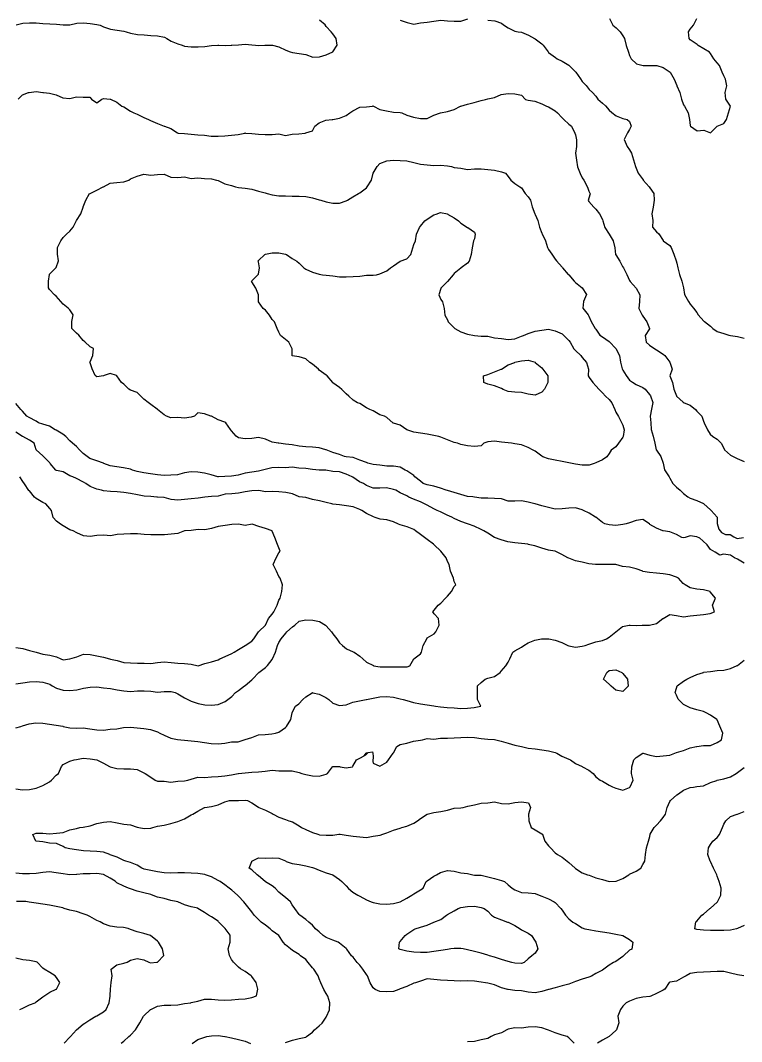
# Model space of a CAD drawing. Extents: x 597 to 1462, y 540 to 1101.
# Drawn here: x 857.6 to 962.3, y 746.8 to 895 of the extents above; entities that cross this region are included whole.
import ezdxf

# ---------------------------------------------------------------- set-up
doc = ezdxf.new("R2010")
doc.units = 0
doc.layers.add('TEST', color=7, linetype='CONTINUOUS')

msp = doc.modelspace()

# ---------------------------------------------------------------- linework, layer by layer
at = {"layer": 'TEST', "color": 7}
for points in [[(856.979998, 894.335215), (857.958406, 894.591388), (858.936842, 894.650316), (859.915166, 894.629714), (860.893517, 894.519675), (861.871925, 894.474294), (862.850333, 894.421716), (863.828656, 894.335694), (864.807008, 894.347548), (865.785416, 894.568076), (866.763824, 894.649526), (867.742176, 894.518998), (868.720471, 894.412205), (869.209759, 894.323333), (869.698935, 894.078646), (870.67723, 893.711645), (871.655666, 893.570449), (872.63399, 893.419883), (872.960154, 893.34422), (873.612398, 893.14864), (874.590721, 892.95306), (875.569073, 892.878214), (876.547481, 892.796426), (877.525889, 892.744667), (878.50424, 892.534778), (878.880725, 892.366207), (879.482733, 891.954275), (880.461141, 891.610105), (881.072604, 891.387883), (881.439718, 891.241043), (882.418042, 891.132585), (883.39645, 891.144438), (884.374773, 891.193827), (885.353181, 891.335023), (886.242604, 891.389153), (886.331363, 891.397338), (886.420178, 891.389153), (887.30963, 891.331834), (888.19911, 891.389153), (888.287869, 891.397338), (889.26622, 891.464224), (890.244628, 891.539888), (891.22298, 891.459286), (891.712156, 891.38921), (892.201388, 891.33508), (893.090783, 891.38921), (893.179655, 891.397394), (894.15795, 891.397394), (894.204968, 891.38921), (895.136696, 891.172012), (896.115104, 890.69054), (896.767292, 890.411056), (897.093456, 890.353708), (898.071808, 890.185532), (899.050216, 890.044364), (900.028624, 889.67725), (901.006947, 889.71391), (901.98527, 889.977788), (902.939802, 890.412636), (902.964638, 890.433238), (903.576129, 891.392484), (903.453729, 892.370835), (902.964581, 893.023051), (902.719838, 893.349243), (901.98606, 894.082964), (901.822823, 894.327651), (901.007483, 895.02649)], [(912.738219, 895.027421), (913.716542, 894.695528), (914.69495, 894.437379), (915.673302, 894.622348), (916.651625, 894.747936), (917.630033, 894.878916), (918.608385, 895.005803), (919.586793, 894.930139), (920.565144, 894.897627), (921.543552, 894.885774), (922.521848, 895.229916)], [(925.457043, 895.00411), (926.435367, 894.949161), (927.413775, 894.571068), (927.739854, 894.326353), (928.392211, 893.891561), (929.370506, 893.436986), (929.859795, 893.348171), (930.348858, 893.278123), (931.327266, 892.858769), (932.207827, 892.369593), (932.305617, 892.309113), (933.284025, 891.575335), (933.479605, 891.392004), (934.201134, 890.413596), (934.262433, 890.348318), (935.240756, 889.598256), (935.507598, 889.434962), (936.219164, 889.07939), (937.197516, 888.511079), (937.267592, 888.456921), (938.176037, 887.548419), (938.230139, 887.478344), (938.893248, 886.499936), (939.154332, 886.143997), (939.72507, 885.521358), (940.132599, 884.977826), (940.621859, 884.54295), (941.111007, 883.983953), (941.404433, 883.564599), (942.089246, 882.993917), (942.496916, 882.58636), (943.067597, 881.963721), (943.458757, 881.608121), (944.045779, 881.118946), (945.024187, 880.769442), (945.676459, 880.629544), (946.002511, 880.30338), (946.21985, 879.651192), (946.002511, 879.16196), (945.723026, 878.672784), (945.219937, 877.694461), (945.646826, 876.716053), (946.002849, 876.226877), (946.304009, 875.737702), (946.573644, 874.759294), (946.858886, 873.780942), (946.981257, 873.536255), (947.274627, 872.802478), (947.959496, 871.837927), (947.96768, 871.826073), (948.838534, 870.847665), (948.936324, 870.708135), (949.52343, 869.869483), (949.588708, 868.891132), (949.425415, 867.912724), (949.262177, 866.9344), (949.380824, 865.955992), (949.327484, 864.977641), (949.914478, 864.300307), (950.240585, 863.999176), (950.892886, 863.032847), (950.904739, 863.020994), (951.871011, 862.309427), (952.025697, 862.042642), (952.421401, 861.064347), (952.774151, 860.085911), (952.849786, 859.759832), (953.00038, 859.107588), (953.241426, 858.12918), (953.602783, 857.150856), (953.828589, 856.203973), (953.836774, 856.171461), (953.967781, 855.193109), (954.539507, 854.214758), (954.806376, 853.795432), (955.295468, 853.23635), (955.7847, 852.584134), (955.94757, 852.257942), (956.762854, 851.368546), (956.902808, 851.279788), (957.741375, 850.627516), (958.108461, 850.30138), (958.719952, 849.856626), (959.698304, 849.548919), (960.432081, 849.323028), (960.676768, 849.26887), (961.65512, 849.105576), (962.633528, 848.866562)], [(943.088877, 895.281449), (943.568429, 894.303041), (944.057548, 893.936011), (944.669067, 893.32452), (945.036069, 892.737498), (945.280756, 892.346338), (945.52547, 891.36793), (945.874974, 890.389522), (946.014872, 889.900375), (946.259559, 889.411199), (946.993365, 888.677393), (947.971773, 888.449103), (948.950096, 888.449103), (949.928448, 888.449103), (949.975438, 888.43725), (950.907279, 888.157737), (951.885602, 887.475042), (951.897456, 887.45839), (952.495174, 886.480039), (952.86226, 885.53324), (952.874114, 885.500728), (953.295218, 884.52232), (953.537816, 883.543968), (953.839003, 882.76131), (953.978901, 882.565645), (954.52407, 881.587322), (954.719593, 880.608914), (954.817411, 879.71949), (954.864373, 879.630731), (955.796243, 878.978459), (956.774538, 879.043766), (957.752974, 878.671825), (958.712106, 879.630985), (958.732708, 879.647636), (959.711116, 880.022879), (960.078231, 880.609873), (960.36336, 881.588281), (960.675611, 882.566633), (959.95569, 883.544956), (959.874241, 884.523392), (960.10253, 885.501716), (959.928597, 886.480124), (959.71137, 886.969299), (959.466684, 887.458475), (959.059127, 888.436883), (958.732962, 888.856209), (958.243787, 889.415235), (957.754611, 890.197978), (957.591317, 890.393558), (956.776034, 890.882706), (955.960722, 891.371966), (955.79788, 891.494253), (954.819443, 892.154738), (954.656206, 892.350289), (954.539535, 893.328726), (954.819048, 893.719857), (955.308224, 894.30688), (955.785377, 895.285203)], [(857.273904, 883.542218), (857.926148, 884.194462), (858.815515, 884.52057), (858.904302, 884.532423), (859.88271, 884.658492), (860.861062, 884.530815), (860.949849, 884.518961), (861.839244, 884.410136), (862.817652, 884.192797), (863.79606, 883.736274), (864.774383, 883.66301), (865.752735, 883.907724), (866.731143, 883.867113), (867.709494, 883.867113), (867.954266, 883.54092), (868.687959, 883.051773), (869.421736, 883.54092), (869.66648, 883.649802), (870.644888, 883.552012), (870.691849, 883.540158), (871.623634, 883.14897), (872.357412, 882.561976), (872.602099, 882.439576), (873.58045, 881.828114), (874.069682, 881.583427), (874.558858, 881.373905), (875.53721, 880.906235), (876.189425, 880.605104), (876.515618, 880.441866), (877.493941, 880.017884), (878.472349, 879.636065), (878.519339, 879.627881), (879.451068, 879.301773), (880.429419, 878.681082), (880.518291, 878.64857), (881.407686, 878.578494), (882.386094, 878.49792), (883.364389, 878.381729), (884.342741, 878.322801), (885.321149, 878.197155), (886.299585, 878.188971), (887.277908, 878.242311), (888.256232, 878.339311), (889.23464, 878.435407), (890.181467, 878.644929), (890.213979, 878.656782), (890.302766, 878.644929), (891.192218, 878.570084), (892.170569, 878.461993), (893.148977, 878.429481), (894.1273, 878.437665), (895.105708, 878.507769), (896.08406, 878.298163), (897.062468, 878.469726), (898.04082, 878.525436), (898.930271, 878.647751), (899.019058, 878.659605), (899.997382, 878.971827), (900.323546, 879.624071), (900.97579, 880.113218), (901.954141, 880.493795), (902.843621, 880.602648), (902.93238, 880.610833), (903.910816, 880.828539), (904.889139, 881.205052), (905.432699, 881.581451), (905.867576, 881.860936), (906.845871, 882.38189), (907.824279, 882.470677), (908.713702, 882.559549), (908.802489, 882.571402), (908.835001, 882.559549), (909.781885, 882.070317), (910.76018, 881.874737), (911.738532, 881.679072), (912.71694, 881.650285), (912.961654, 881.58021), (913.69546, 881.254045), (914.673868, 880.927994), (915.652192, 880.752395), (916.630543, 880.764249), (917.608951, 881.253481), (918.555722, 881.579589), (918.588234, 881.587773), (919.566586, 881.795658), (920.544994, 882.067382), (921.499469, 882.556529), (921.524305, 882.568382), (922.502713, 882.824527), (923.481008, 883.084369), (924.45936, 883.372885), (925.111688, 883.536207), (925.437768, 883.590337), (926.416204, 883.815494), (927.394612, 884.220935), (928.372935, 884.374802), (929.351258, 884.349967), (930.329666, 884.121592), (930.916717, 883.534598), (931.307849, 883.394644), (932.286285, 883.254747), (933.26458, 882.905243), (933.963447, 882.555795), (934.242932, 882.433396), (935.221283, 881.849167), (935.547447, 881.577387), (936.199691, 880.878549), (936.479176, 880.599036), (937.178014, 879.94682), (937.585572, 879.620741), (938.09106, 878.642333), (938.156366, 878.397618), (938.31966, 877.663812), (938.294824, 876.685488), (938.160289, 875.70708), (938.318164, 874.728729), (938.461025, 873.750321), (938.822298, 872.771969), (939.133758, 872.149359), (939.378445, 871.79342), (939.916586, 870.814984), (940.112166, 870.228046), (940.275403, 869.83683), (940.112166, 869.184586), (940.014376, 868.858507), (940.112166, 868.718496), (940.845944, 867.879929), (941.090659, 867.600416), (941.634134, 866.901578), (942.068982, 866.118891), (942.130309, 865.923254), (942.42938, 864.944903), (943.047305, 863.974623), (943.05549, 863.966438), (943.624055, 862.98803), (943.863831, 862.009679), (943.965656, 861.031356), (944.027012, 860.949906), (944.593403, 860.053004), (945.00542, 859.270345), (945.127819, 859.074709), (945.592526, 858.096357), (945.983658, 857.25779), (946.072445, 857.11778), (946.961925, 856.149165), (946.97011, 856.140981), (947.505542, 855.162573), (947.451383, 854.184221), (947.353508, 853.205813), (947.842684, 852.22749), (947.940559, 852.087874), (948.527609, 851.249308), (948.918741, 850.294776), (948.930594, 850.26994), (948.918741, 850.253289), (948.266554, 849.290939), (948.429791, 848.312616), (948.918967, 847.86789), (949.652745, 847.334208), (949.897488, 847.170942), (950.875896, 846.551352), (951.120582, 846.355715), (951.85436, 845.393366), (951.862262, 845.376715), (952.178662, 844.398307), (951.863137, 843.419899), (952.228559, 842.441575), (952.411495, 841.463224), (952.830764, 840.500902), (952.842618, 840.484251), (953.810217, 839.603718), (953.932504, 839.5059), (954.788625, 839.145446), (955.571283, 838.527492), (955.766976, 838.282805), (956.500641, 837.549027), (956.745384, 836.81525), (956.854209, 836.570506), (957.332548, 835.592098), (957.723792, 834.939855), (958.115009, 834.61369), (958.701946, 834.246689), (959.313522, 833.635226), (959.680524, 832.90142), (959.802923, 832.656705), (960.658932, 831.895749), (961.148107, 831.678466), (961.63734, 831.398982), (962.615691, 830.979712)], [(962.626613, 816.211644), (961.648262, 816.83132), (961.257045, 817.0269), (960.670079, 817.393986), (959.646149, 817.515031), (959.118506, 817.368163), (958.440467, 817.818702), (957.769258, 818.209891), (957.280026, 818.868597), (956.620219, 819.489035), (956.212887, 819.869752), (955.778576, 820.042218), (954.800168, 820.205456), (954.06639, 819.960769), (953.821675, 819.89947), (953.576988, 819.960769), (952.843182, 820.380095), (951.864859, 820.799421), (950.886507, 820.933194), (950.839546, 820.941096), (949.907704, 821.332228), (948.929381, 821.83035), (948.904545, 821.919109), (947.95007, 822.571381), (946.971662, 822.408116), (945.993338, 822.08198), (945.504163, 821.918742), (945.015015, 821.820924), (944.036579, 821.692823), (943.058171, 821.815618), (942.406012, 821.918742), (942.079819, 822.114294), (941.101524, 822.886228), (941.089671, 822.898082), (940.123455, 823.500174), (939.308115, 823.876659), (939.144878, 823.965474), (938.16647, 824.252692), (937.188118, 824.223905), (936.209795, 824.135513), (935.231387, 824.070207), (934.252979, 824.319466), (933.274627, 824.559637), (932.296276, 824.841182), (932.263764, 824.853035), (931.31688, 825.062557), (930.338556, 825.287601), (929.360148, 825.24459), (928.381797, 825.24459), (927.403389, 825.587067), (926.425094, 825.607669), (925.446629, 825.686494), (924.468334, 825.665891), (923.489898, 825.804999), (923.245211, 825.833785), (922.51149, 825.917662), (921.533082, 826.197965), (920.554674, 826.499999), (919.576322, 826.768816), (919.413085, 826.811826), (918.597745, 827.108498), (917.619422, 827.410956), (916.640986, 827.574984), (916.074594, 827.790234), (915.662578, 828.145834), (914.85689, 828.768473), (914.68417, 828.941137), (913.705846, 829.624594), (913.426333, 829.746994), (912.727608, 830.172359), (911.749171, 830.28697), (910.770848, 830.311805), (909.79244, 830.440724), (908.814088, 830.553275), (908.031345, 830.72718), (907.835765, 830.815939), (906.857442, 831.171567), (905.879006, 831.560328), (904.900682, 831.676519), (904.655967, 831.705306), (903.92219, 831.998676), (902.943782, 832.29213), (901.96543, 832.675924), (901.940594, 832.683827), (900.986175, 832.944854), (900.007767, 833.075466), (899.029416, 833.104253), (898.051008, 833.211921), (897.072656, 833.418931), (896.094248, 833.485818), (895.115925, 833.651538), (895.027138, 833.663392), (894.137686, 833.803289), (893.159335, 834.207178), (892.180927, 834.44622), (891.202575, 834.341036), (890.224252, 834.250583), (889.245844, 834.424517), (888.919651, 834.6418), (888.267436, 835.424487), (888.104114, 835.620151), (887.428615, 836.598475), (887.288689, 836.707328), (886.310281, 837.017885), (885.331958, 837.545443), (885.243171, 837.577955), (884.353691, 837.904119), (883.375339, 838.067357), (882.886164, 837.578124), (882.396931, 837.414887), (881.418608, 837.25165), (880.440285, 837.360475), (879.461848, 837.298386), (878.809605, 837.577786), (878.483525, 837.741108), (877.505117, 838.54561), (877.484515, 838.557464), (876.525383, 839.256274), (876.134166, 839.535787), (875.547144, 840.025048), (875.057968, 840.514195), (874.568792, 841.003371), (873.590384, 841.352875), (873.34567, 841.492772), (872.611892, 842.22655), (872.285812, 842.471265), (871.63354, 843.403022), (871.544781, 843.449984), (870.655302, 843.776148), (869.765935, 843.449984), (869.677148, 843.425148), (868.698796, 843.253303), (868.453996, 843.448883), (868.046439, 844.427291), (867.720388, 845.316714), (867.699786, 845.405473), (867.720388, 845.452491), (868.11152, 846.384304), (868.20931, 847.362628), (867.720219, 847.607314), (866.986413, 848.34112), (866.741726, 848.5367), (866.089398, 849.319444), (865.763318, 849.598957), (865.064479, 850.297795), (865.064479, 851.276119), (865.274001, 852.25447), (864.784741, 852.988276), (864.540026, 853.232963), (863.806248, 853.819985), (863.480168, 854.21123), (862.827925, 854.993888), (862.58321, 855.189468), (861.849432, 855.923246), (861.709506, 856.167933), (861.684671, 857.146397), (861.828717, 858.124692), (861.849319, 858.171711), (862.781132, 859.103439), (862.828122, 859.150401), (863.154202, 860.082242), (862.99136, 861.060594), (862.99136, 862.039002), (863.480535, 863.017353), (863.806615, 863.506473), (864.295847, 863.995761), (864.785023, 864.386978), (865.274199, 864.974), (865.751352, 865.952323), (865.763205, 865.972926), (866.374668, 866.932086), (866.727812, 867.910494), (866.739666, 867.957484), (867.13091, 868.889297), (867.628976, 869.867649), (867.717763, 869.8843), (868.696087, 870.357445), (869.650619, 870.846621), (869.675454, 870.858474), (870.653862, 871.380106), (871.63227, 871.468921), (872.610622, 871.580145), (873.3444, 871.82486), (873.589114, 872.020496), (874.567438, 872.383857), (875.545846, 872.680924), (876.524282, 872.509898), (877.502577, 872.607688), (878.480929, 872.680924), (879.459337, 872.259708), (880.437745, 872.216725), (881.416096, 872.314487), (882.39442, 872.069772), (883.372828, 872.131099), (884.351179, 872.031249), (885.329587, 871.979489), (886.063308, 871.824775), (886.307995, 871.735988), (887.286403, 871.265862), (888.264755, 871.019059), (888.851805, 870.846452), (889.243022, 870.757636), (890.22143, 870.624174), (891.199753, 870.520288), (892.178076, 870.235046), (893.156484, 869.949888), (893.401199, 869.868411), (894.13492, 869.695804), (895.113328, 869.542275), (896.091652, 869.542275), (897.070088, 869.476968), (898.048411, 869.49362), (899.026819, 869.413468), (900.005143, 869.258331), (900.983551, 868.956776), (901.228266, 868.89147), (901.962072, 868.646755), (902.940423, 868.483941), (903.918831, 868.472088), (904.897154, 868.809739), (905.092819, 868.891103), (905.875478, 869.380279), (906.658165, 869.869511), (906.853745, 869.967301), (907.832096, 870.708078), (907.940921, 870.847609), (908.549674, 871.825932), (908.805086, 872.804368), (908.81327, 872.816222), (909.36366, 873.783821), (909.791678, 874.211839), (910.770001, 874.598991), (911.748353, 874.710723), (912.726761, 874.674091), (913.705169, 874.600007), (914.68352, 874.382724), (915.661844, 874.151556), (916.640252, 874.045554), (917.61866, 873.957162), (918.597011, 873.965346), (919.575306, 873.900012), (920.162357, 873.787094), (920.553602, 873.664723), (921.531925, 873.542408), (922.510333, 873.36156), (923.488684, 873.460958), (924.467092, 873.472812), (925.445388, 873.366386), (926.423739, 873.267806), (927.402147, 873.033251), (927.989198, 872.807445), (928.380414, 872.318212), (928.771546, 871.829037), (929.358596, 871.339861), (930.092374, 870.850685), (930.337061, 870.687391), (930.880621, 869.872108), (931.315525, 869.382876), (931.616656, 868.8937), (931.853554, 867.915292), (932.239436, 866.93694), (932.293594, 866.814653), (932.674143, 865.958532), (932.945866, 864.980124), (933.271918, 864.124031), (933.326076, 864.001716), (933.809833, 863.023308), (934.086863, 862.044985), (934.2501, 861.75153), (934.706679, 861.066633), (935.228508, 860.355066), (935.424088, 860.088282), (936.20686, 859.185199), (936.272138, 859.109592), (937.109999, 858.131184), (937.185663, 858.056282), (937.96835, 857.153142), (938.163901, 856.980507), (939.142338, 856.181254), (939.154191, 856.173069), (939.745559, 855.194661), (939.321379, 854.216338), (939.232508, 853.23793), (939.999644, 852.259578), (940.122044, 852.063942), (940.448123, 851.281227), (941.018833, 850.302904), (941.100282, 850.180588), (941.670992, 849.324496), (942.078521, 849.0528), (943.056957, 848.38876), (943.103947, 848.346539), (944.035789, 847.373098), (944.035789, 847.365196), (944.535858, 846.386788), (944.714307, 845.408436), (944.915193, 844.430085), (945.009709, 844.234448), (945.498885, 843.451762), (945.988061, 842.799518), (946.439645, 842.473354), (946.966412, 842.17544), (947.94482, 841.739491), (948.259498, 841.494776), (948.923398, 840.68652), (949.063295, 840.51634), (949.375094, 839.537932), (949.211462, 838.559524), (949.005242, 837.581201), (949.092336, 836.602849), (949.140906, 835.624441), (949.41263, 834.646033), (949.679386, 833.667682), (949.868024, 832.689358), (949.900536, 832.624052), (950.523146, 831.710866), (950.879198, 830.744621), (950.887382, 830.732768), (951.091147, 829.754416), (951.737605, 828.776093), (951.860005, 828.580428), (952.294768, 827.797742), (952.8383, 827.25421), (953.327476, 826.819446), (953.816651, 826.330271), (954.46898, 825.841095), (954.795059, 825.663041), (955.773467, 825.307497), (956.751791, 824.871605), (956.763644, 824.863421), (957.729973, 823.993781), (957.838826, 823.8849), (958.708437, 822.918627), (958.720291, 822.906774), (958.708437, 822.859784), (958.720008, 821.97355), (958.940791, 821.177175), (959.345695, 820.67101), (959.925972, 820.3808), (960.597153, 820.367254), (961.120478, 820.055765), (961.643718, 819.808369), (962.533198, 819.971606)], [(940.857656, 830.691846), (940.123935, 830.447159), (939.145527, 830.447159), (938.167175, 830.610481), (937.677943, 830.691846), (937.188767, 830.76751), (936.210444, 830.979882), (935.232036, 831.157851), (934.253684, 831.376827), (933.415117, 831.670197), (933.275107, 831.751647), (932.296755, 832.485424), (932.017299, 832.648662), (931.318517, 833.025174), (930.340109, 833.417576), (929.361701, 833.557107), (928.87261, 833.627183), (928.383377, 833.692461), (927.405026, 833.790251), (926.426618, 833.953573), (925.44821, 833.853327), (924.861272, 833.627408), (924.470028, 833.236192), (923.491704, 833.138402), (922.513296, 833.236192), (921.534945, 833.431828), (921.045769, 833.627408), (920.556537, 833.749752), (919.578185, 834.11681), (918.599777, 834.517029), (918.35509, 834.605816), (917.621369, 834.752741), (916.642961, 834.931924), (915.664638, 835.095218), (914.68623, 835.258455), (913.707878, 835.576435), (913.691227, 835.58462), (912.729019, 836.236863), (911.750554, 836.554787), (911.729952, 836.562971), (910.770763, 837.378255), (910.444656, 837.541548), (909.792412, 837.737185), (908.81406, 838.324122), (908.324828, 838.519787), (907.835652, 838.764474), (906.857244, 839.40032), (906.531136, 839.49811), (905.878921, 839.889355), (905.29187, 840.476349), (904.900682, 840.802513), (904.24841, 841.454757), (903.922218, 841.73427), (902.94381, 842.417135), (902.931956, 842.432939), (902.130417, 843.411263), (901.967152, 843.533634), (900.988828, 844.249914), (900.848818, 844.389925), (900.010251, 845.12359), (899.619091, 845.368333), (899.032069, 845.85748), (898.053661, 846.183673), (897.075337, 846.327691), (897.050502, 846.348293), (897.042317, 847.326644), (896.584666, 848.304996), (896.095434, 848.696212), (895.361628, 849.283235), (895.116913, 849.772382), (894.872226, 850.261671), (894.464669, 851.239966), (894.138618, 851.56613), (893.747373, 852.218318), (893.160351, 852.952095), (892.834158, 853.196838), (892.181943, 854.128623), (892.149431, 854.175613), (892.157615, 855.153937), (891.790105, 856.132288), (891.203083, 857.079116), (891.156093, 857.111628), (891.203083, 857.200386), (892.092535, 858.089782), (892.18135, 858.178597), (892.321304, 859.06802), (892.18135, 859.957444), (892.092535, 860.046202), (892.18135, 860.13499), (893.070773, 861.024469), (893.159589, 861.049305), (894.137912, 861.26989), (895.11632, 861.26989), (896.094728, 861.090622), (896.234654, 861.025316), (897.073249, 860.438378), (897.725549, 860.047162), (898.051657, 859.767649), (898.750496, 859.06881), (899.030008, 858.87323), (900.008416, 858.466915), (900.98674, 858.160422), (901.475887, 858.090346), (901.965063, 858.008868), (902.943471, 857.927476), (903.921907, 857.802705), (904.900231, 857.794521), (905.878554, 857.815123), (906.856962, 857.881248), (907.835314, 858.033055), (908.813722, 858.033055), (909.302897, 858.087213), (909.792073, 858.209613), (910.770481, 858.63083), (911.329479, 859.065734), (911.748804, 859.391786), (912.711126, 860.044142), (912.727777, 860.052044), (913.706128, 860.401944), (914.27681, 861.024469), (914.553839, 862.002877), (914.684424, 862.492053), (914.963936, 862.981229), (915.103862, 863.959637), (915.540629, 864.937988), (915.662944, 865.133625), (916.315188, 865.916284), (916.641352, 866.160998), (917.61976, 866.786092), (917.945925, 866.894974), (918.598168, 867.1122), (919.57652, 866.905529), (919.593171, 866.893676), (920.555492, 866.360078), (921.166983, 865.915352), (921.533985, 865.548266), (922.512393, 864.948854), (922.532995, 864.937001), (923.49224, 864.238162), (923.62274, 863.958649), (923.49224, 863.306434), (923.369869, 862.980241), (923.166076, 862.001918), (923.002839, 861.02351), (922.758124, 860.045158), (922.513437, 859.765645), (921.554192, 859.066807), (921.53359, 859.051002), (920.555238, 858.251692), (920.432867, 858.088455), (919.590631, 857.110047), (919.578778, 857.085212), (918.624246, 856.13068), (918.59941, 856.08369), (918.354724, 855.151961), (918.59941, 854.499689), (918.844125, 854.173525), (919.088812, 853.195117), (919.18663, 852.216765), (919.577734, 851.564522), (919.675608, 851.23847), (920.556085, 850.35788), (920.65396, 850.260119), (921.534437, 849.819852), (922.512845, 849.454431), (923.491168, 849.28744), (923.52368, 849.279538), (924.470479, 849.181748), (925.448802, 849.18965), (926.427154, 848.922837), (927.405562, 848.81277), (928.38397, 848.667031), (929.362322, 848.78943), (930.340645, 849.165915), (930.634071, 849.278832), (931.318996, 849.576718), (932.297292, 849.881151), (933.275643, 850.061604), (934.254051, 850.175791), (935.232403, 849.931076), (936.210811, 849.491515), (936.482506, 849.278776), (937.189134, 848.530548), (937.375316, 848.300198), (937.937079, 847.321847), (938.167486, 847.091412), (938.915657, 846.343269), (939.146063, 846.082242), (939.743922, 845.364777), (940.046352, 844.386369), (940.001732, 843.407961), (940.124076, 843.182126), (940.667636, 842.429524), (941.102484, 841.969107), (941.62039, 841.451116), (942.080807, 840.929288), (942.537414, 840.472765), (943.059215, 839.983533), (943.450347, 839.494357), (943.882937, 838.516062), (944.037623, 838.148947), (944.387071, 837.537484), (944.893744, 836.559133), (945.016144, 836.232969), (945.23337, 835.580725), (945.073379, 834.602402), (945.016031, 834.493548), (944.413966, 833.623824), (944.037454, 833.134648), (943.338643, 832.645473), (943.059215, 832.15624), (942.733051, 831.667065), (942.080807, 831.232217), (941.102484, 830.777698), (940.857797, 830.688882)], [(933.275276, 841.062609), (932.296925, 840.615428), (931.318601, 840.742682), (930.340193, 840.997557), (929.361785, 841.03419), (928.383434, 841.14753), (927.684623, 841.453205), (927.405139, 841.56821), (926.426674, 841.94224), (925.448379, 842.205722), (924.861329, 842.431641), (924.796051, 843.409936), (925.448266, 843.627276), (926.426618, 843.98042), (927.385863, 844.387977), (927.406465, 844.39588), (928.384873, 845.000428), (929.347194, 845.367458), (929.362999, 845.375642), (930.34135, 845.575286), (931.319758, 845.69763), (932.298195, 845.379706), (932.306379, 845.371804), (933.275135, 844.556464), (933.415033, 844.393622), (934.164671, 843.415186), (934.132159, 842.43689), (933.667452, 841.458482), (933.276208, 841.067322)], [(856.943761, 792.325005), (857.677538, 792.550895), (857.922225, 792.635929), (858.900577, 792.921989), (859.878985, 793.084521), (860.857336, 793.023222), (861.83566, 792.888151), (862.814068, 792.74656), (863.792476, 792.555834), (863.813078, 792.54765), (864.772238, 792.334882), (865.750562, 792.280724), (866.72897, 792.34366), (867.707378, 792.206923), (868.685729, 792.058022), (869.664081, 792.013403), (870.642489, 792.118954), (871.620897, 792.201589), (872.59922, 792.383707), (873.577572, 792.437837), (874.55598, 792.359803), (875.534331, 792.248551), (876.512739, 792.097985), (877.491062, 791.763608), (877.840538, 791.568028), (878.46947, 791.25335), (879.447878, 790.852736), (880.42623, 790.633816), (880.915406, 790.589225), (881.404638, 790.552621), (882.38299, 790.443768), (883.361398, 790.353767), (884.339721, 790.221602), (885.318129, 790.054612), (886.29648, 789.992494), (887.274888, 790.122204), (888.253184, 790.2945), (889.231535, 790.306354), (890.070215, 790.585867), (890.210112, 790.651173), (891.18852, 790.9122), (892.166872, 791.319814), (893.145195, 791.3486), (894.123603, 791.46815), (894.612779, 791.56594), (895.102011, 791.68834), (896.080363, 792.38128), (896.2436, 792.544574), (896.863191, 793.522925), (897.042854, 794.501333), (897.059505, 794.548295), (897.548652, 795.48008), (898.037828, 795.806216), (898.59691, 796.458488), (899.016236, 796.82549), (899.975453, 797.436952), (899.996055, 797.444854), (900.043073, 797.436952), (900.974886, 797.241372), (901.953238, 796.759732), (902.388086, 796.458544), (902.931646, 795.914984), (903.910054, 795.58882), (904.888377, 795.676027), (905.866729, 796.067187), (906.845137, 796.232964), (907.791936, 796.458798), (907.824448, 796.466983), (908.802856, 796.6572), (909.781208, 796.817192), (910.759616, 796.87533), (911.737911, 796.798876), (912.716375, 796.566438), (913.135616, 796.461733), (913.69467, 796.305015), (914.673022, 796.013254), (915.65143, 795.796338), (916.629753, 795.653562), (917.608161, 795.529977), (917.852904, 795.482987), (918.586682, 795.37007), (919.565034, 795.296805), (920.543442, 795.225967), (921.521737, 795.137942), (922.500173, 795.181771), (923.478496, 795.287322), (924.410281, 795.482902), (923.967672, 796.461254), (923.967672, 797.439662), (923.967672, 798.418013), (924.456904, 798.907189), (925.043955, 799.396421), (925.435171, 799.559658), (926.413523, 799.763423), (927.228834, 800.374886), (927.3921, 800.570578), (928.044344, 801.353237), (928.370508, 801.842413), (928.650021, 802.33156), (929.069234, 803.309968), (929.348747, 803.505548), (930.327098, 804.043718), (930.653262, 804.288405), (931.305506, 804.679621), (932.283914, 805.040978), (933.230713, 805.266813), (933.263225, 805.274997), (934.241577, 805.274997), (934.274089, 805.266813), (935.220973, 805.057291), (936.199296, 804.707787), (937.037863, 804.288489), (937.177845, 804.223211), (938.156197, 804.030877), (939.134605, 804.170887), (939.553874, 804.288264), (940.112928, 804.466289), (941.091336, 804.799001), (942.069688, 805.022352), (942.656738, 805.267067), (943.047926, 805.511753), (944.018234, 806.245559), (944.026419, 806.253462), (945.004827, 807.060674), (945.936584, 807.2236), (945.983574, 807.231503), (946.072361, 807.2236), (946.961812, 807.162274), (947.851207, 807.2236), (947.939994, 807.231503), (948.918402, 807.231503), (949.896754, 807.468795), (950.85916, 808.202601), (950.875811, 808.214454), (951.854163, 808.759764), (952.832571, 808.620234), (953.810922, 808.445453), (954.78933, 808.567853), (955.767654, 808.690168), (956.746062, 808.788043), (957.724413, 808.934855), (958.311435, 809.17957), (958.050408, 810.157978), (958.457965, 811.136329), (957.724187, 812.0831), (957.691675, 812.115612), (956.744848, 812.360412), (955.76644, 812.441776), (954.788088, 812.67461), (954.054311, 813.093964), (953.809624, 813.257201), (953.110785, 814.072541), (952.831272, 814.223107), (951.852949, 814.524294), (950.874598, 814.70184), (949.89619, 814.790232), (948.917782, 814.867505), (947.93943, 815.045164), (947.918828, 815.053348), (946.959696, 815.429832), (945.981288, 815.640511), (945.002964, 815.771124), (944.024528, 816.024334), (943.046205, 816.024334), (942.067797, 816.024334), (941.089445, 816.024334), (941.042483, 816.032518), (940.110698, 816.135642), (939.13229, 816.393), (938.153995, 816.582851), (937.175531, 816.953183), (937.035633, 817.010531), (936.197066, 817.499678), (935.218658, 817.980839), (935.186146, 817.989024), (934.239347, 818.122374), (933.260996, 818.389215), (932.282588, 818.754636), (931.304236, 818.963283), (931.271724, 818.971467), (930.324953, 819.104846), (929.346545, 819.188778), (928.368194, 819.316399), (927.389786, 819.607004), (926.411462, 819.944936), (926.403278, 819.953121), (925.432942, 820.605365), (924.845948, 820.931529), (924.454703, 821.137382), (923.47638, 821.622014), (922.66104, 821.909655), (922.498197, 821.951847), (921.519789, 822.282075), (920.541381, 822.715089), (920.215274, 822.887752), (919.56303, 823.213916), (918.584706, 823.688247), (918.095474, 823.866217), (917.606298, 824.096595), (916.62789, 824.6388), (916.272347, 824.844625), (915.649708, 825.118832), (914.671357, 825.496897), (913.986488, 825.823089), (913.693033, 825.985903), (912.71471, 826.451824), (912.103219, 826.801328), (911.736133, 826.934678), (910.757809, 827.174059), (909.779401, 827.127069), (908.80105, 827.127069), (907.822642, 827.478181), (907.38785, 827.779312), (906.84429, 828.051036), (905.865882, 828.687758), (905.76812, 828.757833), (904.887615, 829.140837), (903.909207, 829.473069), (902.930799, 829.534368), (901.952448, 829.732826), (900.974153, 829.732826), (900.957502, 829.732826), (899.99518, 829.837644), (899.016829, 829.97757), (898.038421, 830.006356), (897.060013, 830.169594), (896.081661, 830.072594), (895.103338, 830.097429), (894.12493, 830.042481), (893.146522, 829.834652), (892.770094, 829.732714), (892.168001, 829.582148), (891.189706, 829.418036), (890.211241, 829.280989), (889.232833, 828.992896), (888.25451, 828.85743), (887.276187, 828.810468), (886.344345, 828.754701), (886.297384, 828.754701), (886.28553, 828.754701), (885.319201, 829.024844), (884.340793, 829.283839), (883.36247, 829.425853), (882.384147, 829.495929), (881.405739, 829.356737), (880.427415, 829.063734), (879.448979, 829.010394), (878.470656, 828.93315), (877.492248, 829.069802), (876.513896, 829.193782), (875.535488, 829.336163), (874.557137, 829.516193), (873.904921, 829.733532), (873.578729, 829.884098), (872.600405, 830.049028), (871.622054, 830.19553), (870.643646, 830.369435), (869.730544, 830.71194), (869.665238, 830.744452), (868.686886, 831.064012), (867.708563, 831.398389), (867.294571, 831.689332), (866.730155, 832.16276), (866.208326, 832.667684), (865.751747, 833.139982), (865.187415, 833.646007), (864.773395, 834.004909), (864.210108, 834.6245), (863.7951, 834.966976), (862.816636, 835.521374), (862.653398, 835.602823), (861.838115, 836.104614), (860.859763, 836.404955), (860.230746, 836.580864), (859.881355, 836.813697), (858.902947, 837.37278), (858.53016, 837.559046), (857.924511, 838.26559), (857.667153, 838.537285), (856.946188, 839.393406)], [(856.977712, 798.735428), (857.95612, 798.857828), (858.934472, 799.005092), (859.912795, 799.062439), (860.891203, 798.967556), (861.869554, 798.662305), (862.21903, 798.429471), (862.847962, 798.090635), (863.826258, 797.822214), (864.804722, 797.764076), (865.783017, 797.851254), (866.761453, 798.073448), (867.739777, 798.233412), (868.718185, 798.274842), (869.696508, 798.157381), (870.674916, 798.056317), (871.653268, 797.826729), (872.631676, 797.695044), (873.610027, 797.613595), (874.588435, 797.708111), (875.566758, 797.683276), (876.545166, 797.654489), (877.523518, 797.51366), (878.50187, 797.62621), (879.480278, 797.62621), (880.09174, 797.444939), (880.458855, 797.290253), (881.43715, 796.696599), (881.926326, 796.466249), (882.415586, 796.221506), (883.39391, 795.879029), (884.372233, 795.650655), (885.350641, 795.625819), (886.329077, 795.711756), (887.3074, 796.170819), (887.726754, 796.464273), (888.285752, 796.899121), (888.829312, 797.442568), (889.26416, 797.768733), (890.133771, 798.421005), (890.242653, 798.49108), (891.220976, 799.301707), (891.29664, 799.399554), (892.19278, 800.377905), (892.200964, 800.38609), (893.179372, 801.087638), (893.484991, 801.359333), (894.157611, 802.256207), (894.218938, 802.337572), (894.618254, 803.31598), (894.928812, 804.294331), (895.136358, 804.697006), (895.451826, 805.272514), (896.114596, 806.062764), (896.277947, 806.251006), (897.093174, 806.970391), (897.43201, 807.229414), (898.071751, 807.803003), (899.050103, 807.99037), (900.028511, 807.982186), (901.006806, 807.776361), (901.887396, 807.226056), (901.985157, 807.15598), (902.780121, 806.247478), (902.963424, 805.980637), (903.522506, 805.269127), (903.941832, 804.682076), (904.376624, 804.290888), (904.920184, 803.801712), (905.898479, 803.387805), (906.038489, 803.312142), (906.877056, 802.725091), (907.311961, 802.333959), (907.855408, 801.844812), (908.833816, 801.364413), (908.866328, 801.356511), (909.813127, 801.201853), (910.791535, 801.173066), (911.769886, 801.205578), (912.748294, 801.205578), (913.726646, 801.176792), (914.117862, 801.354761), (914.688883, 802.333113), (914.704687, 802.341297), (915.683095, 803.066947), (915.813623, 803.311634), (916.050125, 804.29007), (916.57266, 805.268393), (916.661503, 805.408291), (917.639855, 805.967401), (917.919368, 806.246914), (918.373576, 807.225237), (918.292211, 808.203645), (917.639939, 808.855889), (917.476674, 809.182082), (917.639939, 809.426768), (918.226962, 810.16049), (918.618093, 810.439974), (919.316932, 811.138813), (919.596445, 811.464977), (920.155499, 812.117221), (920.574768, 812.851027), (920.819455, 813.095714), (920.574768, 813.584805), (920.466, 814.074037), (920.003917, 815.052388), (919.826315, 816.030796), (919.595965, 816.465644), (919.3738, 817.009204), (918.617783, 817.981827), (918.609881, 817.990011), (917.635537, 818.893151), (917.54675, 818.967996), (916.65727, 819.642818), (916.257135, 819.946432), (915.679031, 820.400641), (914.945253, 820.924756), (914.70051, 821.106027), (913.722102, 821.502972), (912.743779, 821.780764), (912.476938, 821.903164), (911.765427, 822.216204), (910.787019, 822.501051), (909.808724, 822.602087), (909.074918, 822.881572), (908.830203, 822.957235), (907.851795, 823.441049), (907.174462, 823.860403), (906.873274, 824.0003), (905.894979, 824.387396), (904.916571, 824.545384), (903.93822, 824.692281), (902.959812, 824.790071), (902.820281, 824.839432), (901.981658, 825.041983), (901.003306, 825.293668), (900.024955, 825.465514), (899.046547, 825.773192), (898.557371, 825.817783), (898.068139, 825.866354), (897.089815, 826.306649), (896.111464, 826.498136), (895.133056, 826.578344), (894.154648, 826.641251), (893.176296, 826.599849), (892.197973, 826.789757), (891.219565, 826.720471), (890.241213, 826.565418), (889.262805, 826.376329), (888.284454, 826.306254), (887.306046, 826.242556), (886.327722, 825.950795), (885.349399, 825.925959), (884.402515, 825.817106), (884.370003, 825.817106), (883.39168, 825.67591), (882.413328, 825.576032), (881.43492, 825.47827), (880.456569, 825.375908), (879.478161, 825.480274), (878.499838, 825.771612), (877.52143, 825.816231), (877.432614, 825.824416), (876.543247, 825.885714), (875.564839, 825.974981), (874.586488, 826.150467), (873.60808, 826.342406), (872.629756, 826.493847), (871.651405, 826.558363), (870.672997, 826.619661), (869.694589, 826.74858), (869.368509, 826.802739), (868.716237, 826.965581), (867.737942, 827.373195), (867.126367, 827.780752), (866.759365, 827.964055), (865.780957, 828.498048), (865.221846, 828.75916), (864.802521, 828.881475), (863.824197, 829.492938), (862.845846, 829.695122), (862.775798, 829.737314), (861.932518, 830.71575), (861.867212, 830.791386), (860.964016, 831.694497), (860.889171, 831.803322), (859.910848, 832.666131), (859.902663, 832.674316), (859.632972, 833.652724), (858.934133, 834.09745), (857.955781, 834.623681), (857.943928, 834.631866), (856.977656, 835.234015)], [(856.97853, 804.01479), (857.956938, 803.856012), (858.935262, 803.566311), (859.913698, 803.306892), (859.925551, 803.306892), (860.890102, 803.043353), (861.868454, 802.881358), (862.846862, 802.621882), (863.499134, 802.328484), (863.82527, 802.188954), (864.772069, 802.328484), (864.804581, 802.336669), (865.782932, 802.628007), (866.76134, 803.004519), (867.739748, 802.979684), (868.718072, 802.799626), (869.696423, 802.588044), (870.566119, 802.327017), (870.675001, 802.278474), (871.653409, 802.123422), (872.631732, 801.800503), (873.610055, 801.771716), (874.588463, 801.728706), (875.566815, 801.712054), (876.545223, 801.661113), (877.523574, 801.839083), (878.501982, 801.925471), (879.480306, 801.806345), (880.458714, 801.729891), (881.437065, 801.675761), (882.415473, 801.555421), (883.393825, 801.355721), (884.372148, 801.675337), (885.350556, 801.92454), (886.328964, 802.20521), (886.573651, 802.327609), (887.307457, 802.694639), (888.28578, 803.122714), (888.611973, 803.306017), (889.264132, 803.697262), (890.231815, 804.284256), (890.243669, 804.29244), (891.222105, 804.888409), (891.493772, 805.264894), (892.151434, 806.243245), (892.200823, 806.304544), (893.172684, 807.22171), (893.180868, 807.233563), (893.641286, 808.199892), (894.159192, 808.828796), (894.392025, 809.1783), (894.892913, 810.156651), (895.1376, 810.85549), (895.300865, 811.134975), (895.529155, 812.113383), (895.627001, 813.091734), (895.333575, 814.070142), (895.137995, 814.314829), (894.770908, 815.048607), (894.281732, 816.026958), (894.718528, 817.005366), (895.137825, 817.739088), (895.301091, 817.983774), (895.137825, 818.47295), (894.942189, 818.962182), (894.551057, 819.940534), (894.159812, 820.872375), (894.134977, 820.918575), (893.180445, 821.244711), (892.20215, 821.541411), (891.223742, 821.887557), (890.24539, 821.71938), (889.266982, 821.88925), (888.288659, 821.827133), (887.310251, 821.713708), (886.331899, 821.551712), (885.353491, 821.285351), (884.37514, 821.058218), (883.396732, 821.102019), (882.418408, 820.97962), (881.528929, 820.918293), (881.44017, 820.91039), (880.461818, 820.536785), (879.48341, 820.427932), (878.505002, 820.330142), (877.526651, 820.341995), (876.548327, 820.341995), (875.569919, 820.399342), (874.591483, 820.497923), (873.61316, 820.465411), (872.634808, 820.428778), (871.6564, 820.36748), (870.677992, 820.218974), (869.699669, 820.2954), (868.721317, 820.233283), (867.742909, 820.117515), (866.764558, 820.218974), (865.78615, 820.6383), (865.296974, 820.917813), (864.807826, 821.08105), (863.82939, 821.635504), (863.438287, 821.896531), (862.851236, 822.348087), (862.394629, 822.874939), (862.1176, 823.853263), (861.872885, 824.179427), (861.285947, 824.831671), (860.894731, 825.037467), (859.916323, 825.603887), (859.671636, 825.809712), (858.937915, 826.712879), (858.856465, 826.787725), (858.204165, 827.766133), (857.959478, 828.09224), (857.540153, 828.744456)], [(908.05858, 788.760482), (908.718415, 788.853163), (908.771558, 788.657583), (908.809432, 788.168408), (908.739243, 787.45162), (908.809432, 787.19), (909.78784, 786.789808), (910.766191, 787.353096), (911.010878, 787.679232), (911.698089, 788.657696), (911.745079, 788.704658), (912.234255, 789.636471), (912.723487, 789.915956), (913.701839, 790.125506), (914.680247, 790.418848), (915.65857, 790.539187), (915.984734, 790.614794), (916.636922, 790.765416), (917.61533, 790.684729), (918.593738, 790.820591), (919.572089, 790.849378), (920.550412, 790.86998), (921.52882, 790.953405), (922.507228, 790.990037), (923.48558, 790.939858), (924.463932, 790.783958), (925.44234, 790.689047), (926.420635, 790.648407), (926.616215, 790.611803), (927.398986, 790.394576), (928.37731, 790.099541), (929.355718, 789.829455), (930.334069, 789.638334), (930.35072, 789.630149), (931.313042, 789.404259), (932.291393, 789.289648), (933.269801, 789.140748), (934.248124, 788.977454), (935.226448, 788.75447), (935.443759, 788.651374), (936.204771, 788.248248), (937.183123, 787.795084), (937.427809, 787.672684), (938.161587, 787.139087), (939.139939, 786.701304), (939.172451, 786.693119), (940.119278, 786.203859), (940.7063, 785.714711), (941.097517, 785.225535), (941.749676, 784.73636), (942.07584, 784.596377), (943.054192, 784.03738), (943.543424, 783.757895), (944.0326, 783.562315), (945.011008, 783.26886), (945.989359, 783.66908), (946.078146, 783.757895), (946.516014, 784.736303), (946.268844, 785.714598), (946.315834, 786.693034), (946.641998, 787.671358), (946.968106, 788.03836), (947.927294, 788.649935), (947.947897, 788.65812), (947.994096, 788.649935), (948.925825, 788.370422), (949.904289, 788.160929), (950.882697, 788.25869), (951.860992, 788.356509), (952.594798, 788.649935), (952.839513, 788.77225), (953.817837, 789.069346), (954.796245, 789.41106), (955.728001, 789.628343), (955.774963, 789.640196), (956.753315, 789.766237), (957.731723, 789.766237), (958.710074, 790.213446), (959.36229, 790.604691), (959.52564, 791.583014), (959.129456, 792.561422), (958.710244, 793.508221), (958.693592, 793.540733), (957.731271, 794.193005), (957.144305, 794.519057), (956.753089, 794.697139), (955.774737, 794.93858), (954.796329, 795.230736), (954.307154, 795.497465), (953.817921, 795.723384), (953.065404, 796.475986), (952.839513, 797.06298), (952.622202, 797.454224), (952.839513, 798.106496), (952.937303, 798.432632), (953.817837, 799.109966), (954.306984, 799.411153), (954.796245, 799.65584), (955.774568, 800.08383), (956.733728, 800.389561), (956.754331, 800.397746), (957.732739, 800.521782), (958.711062, 800.635913), (959.68947, 800.685302), (960.667822, 800.935322), (961.622325, 801.370114), (961.647161, 801.381967), (962.625569, 802.13217)], [(945.015777, 797.622937), (944.037426, 797.793992), (943.33853, 798.405482), (943.059102, 798.684967), (942.243762, 799.383806), (942.732938, 800.362157), (943.059102, 800.641642), (944.037426, 800.72882), (944.876021, 800.361734), (945.016031, 800.198497), (945.714813, 799.383157), (945.79869, 798.404833), (945.016031, 797.622062)], [(856.958041, 783.468956), (857.936449, 783.325418), (858.914801, 783.393885), (859.893209, 783.574338), (860.382384, 783.769918), (860.871532, 783.947944), (861.84994, 784.503837), (862.116725, 784.748552), (862.828292, 785.460034), (863.154456, 785.726903), (863.561985, 786.705198), (863.8067, 787.031362), (864.785051, 787.50575), (865.437295, 787.683719), (865.763459, 787.741038), (866.741867, 787.928039), (867.72019, 787.83389), (868.698598, 787.688658), (868.710452, 787.680756), (869.675031, 787.19158), (870.531096, 786.702404), (870.653439, 786.655414), (871.631847, 786.444707), (872.610255, 786.396165), (873.588578, 786.375563), (874.56693, 786.282316), (875.545338, 785.804768), (875.708575, 785.723319), (876.523915, 785.179759), (877.176159, 784.744967), (877.502323, 784.581674), (878.480675, 784.581674), (879.45897, 784.465088), (880.437378, 784.594007), (881.415842, 784.663292), (881.904962, 784.744742), (882.394137, 784.907979), (883.372489, 785.164152), (884.350897, 785.135365), (885.329305, 785.233127), (886.307628, 785.253729), (887.28598, 785.347032), (888.264388, 785.497626), (889.226709, 785.723516), (889.24336, 785.731701), (890.221768, 785.783489), (891.20012, 785.888983), (892.178528, 785.970433), (893.156851, 786.034949), (894.135259, 786.186333), (895.113611, 786.098816), (896.092019, 786.078213), (897.07037, 786.107), (898.048694, 785.839453), (898.43991, 785.724448), (899.026932, 785.584494), (900.00534, 785.363909), (900.983692, 785.331397), (901.962043, 785.624823), (902.15768, 785.722613), (902.926594, 786.700937), (902.938448, 786.709121), (903.916884, 786.709121), (904.005643, 786.700937), (904.895122, 786.537615), (905.784602, 786.700937), (905.873361, 786.789724), (906.362537, 787.679119), (906.851713, 787.923834), (907.479939, 788.293545)], [(896.09834, 746.686454), (897.076664, 747.007228), (898.055072, 747.237182), (899.033508, 747.467645), (899.142248, 747.524964), (900.012001, 748.177152), (900.31316, 748.503316), (900.990493, 749.090254), (901.381682, 749.48147), (901.968732, 750.362032), (902.038808, 750.459793), (902.486892, 751.43823), (902.507494, 752.416553), (902.230465, 753.394961), (901.969466, 753.786121), (901.660489, 754.373143), (901.20851, 755.351466), (900.991199, 755.910577), (900.818479, 756.329874), (900.185426, 757.308311), (900.012791, 757.517804), (899.379654, 758.286493), (899.03427, 758.70579), (898.251611, 759.264901), (898.055975, 759.428138), (897.077623, 760.047814), (896.832908, 760.243365), (896.099102, 760.830416), (895.753775, 761.22166), (895.120694, 762.19115), (895.11251, 762.199052), (894.143839, 762.897863), (893.864382, 763.177348), (893.165487, 763.720908), (892.563479, 764.155699), (892.187023, 764.505203), (891.558062, 765.134107), (891.208558, 765.623368), (890.832102, 766.112515), (890.230094, 766.824082), (890.034429, 767.090867), (889.251742, 767.929462), (889.129342, 768.069359), (888.273278, 768.790324), (887.92383, 769.047711), (887.294926, 769.536858), (886.617536, 770.026006), (886.316349, 770.182752), (885.337997, 770.691486), (884.468301, 771.004583), (884.35942, 771.03337), (883.381125, 771.212242), (882.402773, 771.27117), (881.424365, 771.279355), (880.446042, 771.279355), (879.467634, 771.27117), (878.489282, 771.279355), (877.510874, 771.440984), (876.532523, 771.63329), (875.554115, 771.850601), (875.260773, 771.987253), (874.575876, 772.389928), (873.59744, 772.813233), (872.912628, 772.965492), (872.619258, 773.074345), (871.64085, 773.56352), (870.662442, 773.917455), (870.573655, 773.942291), (869.684203, 774.291738), (868.70588, 774.41332), (867.727528, 774.445832), (866.74912, 774.501571), (865.770712, 774.625156), (864.792361, 774.785148), (864.093522, 774.920981), (863.814037, 775.116561), (862.835686, 775.543535), (861.857278, 775.598484), (860.878926, 775.810461), (859.900518, 775.89191), (859.853556, 775.900095), (859.410976, 776.878418), (859.900151, 777.073998), (860.878559, 777.028617), (861.856911, 776.966528), (862.835319, 777.055287), (863.813614, 777.171167), (864.792078, 777.529956), (865.770374, 777.747267), (866.259549, 777.85612), (866.74881, 777.926196), (867.727133, 778.122962), (868.705541, 778.443002), (869.683864, 778.671291), (870.662216, 778.736597), (871.640624, 778.533708), (872.619032, 778.374534), (873.597384, 778.236979), (874.575707, 777.907965), (874.820394, 777.856233), (875.5542, 777.747352), (876.532608, 777.788754), (876.812036, 777.856459), (877.510874, 778.044701), (878.489282, 778.219002), (879.467634, 778.430189), (880.446042, 778.762392), (880.690729, 778.834867), (881.424506, 779.128237), (882.402858, 779.710151), (882.620169, 779.813275), (883.381125, 780.241293), (884.348752, 780.791627), (884.360605, 780.799811), (885.339013, 780.916849), (886.317365, 781.161564), (887.295773, 781.609958), (887.94796, 781.77328), (888.274124, 781.815472), (889.252448, 781.778868), (890.230856, 781.832208), (890.557048, 781.774861), (891.209292, 781.448696), (892.1877, 780.812539), (892.220212, 780.795888), (893.167011, 780.376562), (894.145363, 779.906437), (894.308656, 779.81765), (895.123996, 779.372924), (896.102348, 779.034878), (896.591467, 778.839298), (897.080643, 778.688732), (898.059079, 778.105464), (898.426109, 777.860721), (899.037628, 777.589054), (900.01598, 777.161882), (900.798667, 776.882482), (900.994247, 776.79361), (901.972655, 776.742641), (902.950978, 776.742641), (903.84043, 776.882623), (903.929245, 776.890808), (904.018032, 776.882623), (904.907484, 776.77377), (905.885807, 776.637936), (906.864159, 776.533147), (907.842567, 776.430814), (908.820975, 776.602743), (909.799326, 776.759856), (910.190543, 776.882256), (910.77748, 777.10809), (911.755888, 777.484575), (912.734324, 777.779215), (912.979039, 777.860608), (913.712817, 778.086498), (914.691169, 778.512993), (915.250223, 778.839072), (915.669464, 779.165236), (916.631813, 779.81748), (916.648464, 779.829334), (917.626872, 780.036061), (918.605224, 780.185329), (919.583576, 780.377663), (920.561984, 780.657176), (921.540307, 780.721664), (921.866499, 780.797299), (922.518715, 780.975269), (923.497066, 781.173699), (924.475474, 781.384491), (925.453826, 781.474943), (926.432149, 781.598048), (927.410557, 781.341113), (928.388994, 781.286955), (929.367317, 781.496448), (930.34564, 781.613034), (931.324076, 781.449797), (931.650212, 780.797553), (931.34005, 779.819202), (931.398978, 778.840794), (931.743148, 777.86247), (932.30223, 777.536278), (933.280554, 776.949284), (933.369341, 776.883978), (933.73194, 775.905626), (934.258764, 775.220758), (934.525492, 774.927388), (935.237059, 774.215821), (935.563167, 773.949064), (936.215467, 773.55782), (936.949273, 772.970797), (937.193988, 772.775246), (938.097071, 771.992559), (938.171916, 771.916895), (939.150324, 771.307238), (939.88413, 771.013897), (940.128845, 770.938233), (941.107253, 770.561748), (942.085577, 770.314663), (943.0639, 770.041698), (944.042308, 770.110165), (945.020744, 770.491616), (945.890384, 771.013417), (945.999237, 771.102176), (946.97756, 771.5401), (947.629804, 771.991656), (947.955912, 772.480831), (948.222753, 772.970007), (948.311512, 773.948359), (948.444918, 774.926767), (948.75635, 775.905175), (948.93432, 776.557334), (949.015769, 776.883498), (949.556789, 777.861821), (949.912417, 778.21745), (950.483099, 778.840088), (950.890656, 779.329264), (951.24016, 779.81844), (951.477848, 780.796848), (951.869064, 781.635415), (951.957879, 781.775312), (952.847246, 782.590652), (953.091961, 782.75389), (953.825739, 783.287572), (954.804147, 783.657142), (955.293323, 783.731987), (955.782583, 783.813436), (956.760906, 783.927567), (957.739258, 784.384174), (958.686029, 784.710339), (958.718541, 784.718241), (959.696892, 784.929795), (960.6753, 785.230164), (961.457987, 785.690581), (961.653567, 785.841203), (962.631975, 786.58754)], [(961.508336, 763.184262), (960.669741, 762.974768), (959.691333, 762.931758), (958.713009, 762.915953), (957.734601, 762.9041), (956.75625, 762.994072), (955.777842, 763.094318), (955.498414, 763.183133), (955.638311, 764.161541), (955.778322, 764.301439), (956.512099, 765.140006), (956.756814, 765.290628), (957.653604, 766.118442), (957.735053, 766.179769), (958.713404, 767.015485), (958.78348, 767.096878), (959.251687, 768.075286), (959.311433, 769.053609), (959.01431, 770.031933), (958.713179, 770.814676), (958.65902, 771.010256), (958.198434, 771.988608), (957.734996, 772.956291), (957.726812, 772.968144), (957.387609, 773.946468), (957.466434, 774.924876), (957.733275, 775.414052), (958.100305, 775.903227), (958.711768, 776.446787), (959.067791, 776.881635), (959.512545, 777.859987), (959.690514, 778.349219), (959.969999, 778.838395), (960.668838, 779.449886), (961.615637, 779.816972), (961.648149, 779.824874), (962.626585, 780.171895)], [(934.277504, 754.378844), (934.252668, 754.37066), (933.274317, 754.076443), (932.295909, 753.888285), (931.317614, 753.986047), (930.339149, 754.173443), (929.360854, 754.210047), (928.382418, 754.375344), (928.361816, 754.375344), (927.402655, 754.608206), (926.424247, 755.065914), (925.445924, 755.292623), (925.11976, 755.353922), (924.467516, 755.435315), (923.489164, 755.586755), (922.510756, 755.619267), (921.532348, 755.569935), (920.553997, 755.632052), (919.575673, 755.679014), (918.597265, 755.711526), (917.618914, 755.84036), (916.640506, 755.917604), (915.662154, 755.564036), (914.963372, 755.351269), (914.683859, 755.266151), (913.705451, 754.796872), (912.7271, 754.451065), (912.53152, 754.373002), (911.748776, 754.071871), (910.770425, 754.016894), (909.792017, 754.067101), (909.093178, 754.372776), (908.813778, 754.590087), (908.357142, 755.351043), (907.968805, 756.329451), (907.835426, 756.538945), (907.322939, 757.307633), (906.857018, 757.919096), (906.490017, 758.286211), (905.878526, 759.038869), (905.669004, 759.264675), (904.970165, 760.243083), (904.900118, 760.297242), (903.921766, 761.098978), (903.74374, 761.221378), (902.943302, 761.535576), (901.964894, 761.905936), (901.564731, 762.199306), (900.986599, 762.72932), (900.420122, 763.177714), (900.008191, 763.699515), (899.481366, 764.156038), (899.029867, 764.523124), (898.140416, 765.134615), (898.051629, 765.232405), (897.422725, 766.112938), (897.073221, 766.656442), (896.828478, 767.09129), (896.0947, 767.709216), (895.638092, 768.069698), (895.116348, 768.504574), (894.572816, 769.048106), (894.13794, 769.388522), (893.159645, 769.996034), (893.115026, 770.024821), (892.181124, 770.846652), (891.963813, 771.003342), (891.202886, 771.72425), (890.826458, 771.981693), (891.186573, 772.960045), (891.202378, 772.971898), (892.180786, 773.49178), (893.159109, 773.447188), (894.13746, 773.483821), (895.115868, 773.408157), (896.094276, 773.031673), (896.20313, 772.956037), (897.072769, 772.666251), (898.051092, 772.483738), (899.0295, 772.303709), (900.007908, 772.080753), (900.287421, 771.977629), (900.98626, 771.705849), (901.964612, 771.284689), (902.942935, 771.003116), (902.951119, 771.003116), (903.920694, 770.330467), (904.246858, 770.024764), (904.899102, 769.413273), (905.244485, 769.046272), (905.87751, 768.47988), (906.589077, 768.067948), (906.855861, 767.913629), (907.834185, 767.377492), (908.533108, 767.089851), (908.812593, 766.974873), (909.790944, 766.810366), (910.769352, 766.763376), (911.747704, 766.844825), (912.702208, 767.089512), (912.727043, 767.101365), (913.705366, 767.617465), (914.439172, 768.068964), (914.683887, 768.264629), (915.662295, 768.851566), (916.081536, 769.047203), (916.500862, 770.025554), (916.640873, 770.134408), (917.619281, 770.808382), (918.010412, 771.003962), (918.597463, 771.330127), (919.575871, 771.656319), (920.554194, 771.53756), (921.532546, 771.305094), (922.510954, 771.176682), (923.244732, 771.003962), (923.489418, 770.946615), (924.467826, 770.954799), (925.446178, 770.692502), (926.424529, 770.494805), (927.402937, 770.170278), (927.837785, 770.025442), (928.381345, 769.536266), (928.992836, 769.047146), (929.359838, 768.821199), (930.338161, 768.444828), (931.316598, 768.39462), (932.295006, 768.313171), (932.881943, 768.068456), (933.273188, 767.928474), (934.251511, 767.509205), (935.090163, 767.089907), (935.229693, 766.992117), (936.030188, 766.11164), (936.208158, 765.894301), (936.73501, 765.133402), (937.186509, 764.599691), (937.797972, 764.154994), (938.165087, 763.959414), (939.143438, 763.327208), (939.534626, 763.176642), (940.121592, 763.059209), (941.1, 762.902463), (942.078408, 762.741709), (943.05676, 762.605763), (944.035055, 762.411001), (945.013519, 762.202778), (945.038355, 762.194593), (945.992774, 761.635483), (946.48195, 761.216242), (946.359635, 760.237834), (945.992548, 760.05453), (945.144612, 759.259567), (945.014027, 759.174449), (944.035732, 758.435619), (943.668618, 758.280933), (943.057155, 757.873376), (942.296199, 757.302694), (942.07886, 757.172167), (941.100565, 756.700489), (940.489074, 756.324399), (940.121987, 756.177503), (939.143636, 755.858338), (938.165228, 755.529323), (937.676052, 755.345991), (937.186904, 755.120185), (936.208553, 754.894238), (935.230145, 754.6283), (934.275613, 754.367188)], [(872.220732, 746.576557), (872.611892, 746.856041), (873.36455, 747.55488), (873.590384, 747.750432), (874.324162, 748.533203), (874.568877, 748.924363), (874.935964, 749.511357), (875.482176, 750.489709), (875.547454, 750.565373), (876.517734, 751.468512), (876.525919, 751.476696), (877.504327, 751.934122), (878.482678, 752.093296), (879.461086, 752.105149), (880.439438, 752.15451), (881.417846, 752.314473), (882.364645, 752.44788), (882.397157, 752.455782), (883.375509, 752.696009), (884.353917, 752.940696), (885.332325, 752.940696), (886.310676, 752.870648), (887.289, 752.841862), (888.267408, 752.853715), (889.245731, 752.940019), (890.224167, 752.994177), (891.202462, 753.18448), (891.854734, 753.429194), (892.072045, 754.407546), (891.824875, 755.385841), (891.202236, 756.241962), (891.07995, 756.364362), (890.223828, 756.987001), (889.571585, 757.342544), (889.245477, 757.622029), (888.546582, 758.320868), (888.267182, 758.712112), (887.941018, 759.29905), (887.778147, 760.277458), (888.049842, 761.255866), (888.041658, 762.234217), (887.343412, 763.212541), (887.289254, 763.288176), (886.386171, 764.191259), (886.310507, 764.261335), (885.332155, 764.925206), (884.91283, 765.169949), (884.353747, 765.561138), (883.375339, 766.137435), (883.354737, 766.149289), (882.395605, 766.362084), (881.417253, 766.667392), (880.438845, 767.070377), (880.243265, 767.127697), (879.460578, 767.297961), (878.48217, 767.558198), (877.503819, 767.765632), (876.634123, 768.106105), (876.525242, 768.153123), (875.546834, 768.385956), (874.568538, 768.621273), (873.590187, 768.969479), (873.310702, 769.084456), (872.611864, 769.35618), (871.633512, 769.867087), (871.366671, 770.062638), (870.655104, 770.497515), (869.676752, 771.034612), (869.651917, 771.042796), (868.697498, 771.199599), (867.71909, 771.167087), (866.740738, 771.126475), (865.808897, 771.044998), (865.762754, 771.044998), (864.784346, 771.012486), (864.458238, 771.049118), (863.805994, 771.130567), (862.827586, 771.315959), (861.849234, 771.421962), (860.870826, 771.34229), (859.892503, 771.203098), (858.914095, 771.151367), (857.935744, 771.139514), (856.957336, 771.246278)], [(863.987378, 746.5673), (864.770093, 747.470383), (864.867855, 747.546046), (865.742264, 748.524398), (865.750166, 748.532582), (866.728603, 749.325599), (866.973289, 749.503681), (867.707067, 749.955236), (868.563104, 750.482004), (868.685419, 750.539324), (869.663827, 751.134079), (870.071384, 751.460186), (870.478941, 752.438594), (870.636929, 753.416946), (870.645113, 753.505705), (870.710391, 754.395185), (870.775698, 755.373508), (870.912011, 756.351916), (870.808012, 757.330268), (871.623352, 757.94173), (872.60176, 758.199964), (873.090936, 758.308845), (873.580083, 758.634924), (874.558491, 758.867814), (875.536843, 758.675452), (876.270649, 758.30845), (876.515336, 758.232786), (877.404731, 758.30845), (877.493518, 758.340962), (878.440317, 759.287733), (878.227154, 760.266169), (877.656416, 761.244492), (877.493123, 761.384079), (876.514771, 762.206672), (876.489936, 762.222477), (875.535404, 762.483589), (874.556996, 762.711878), (873.578672, 763.078965), (873.252536, 763.20128), (872.600264, 763.351846), (871.621941, 763.397283), (870.643505, 763.56831), (869.66521, 763.900119), (869.176034, 764.179632), (868.686745, 764.396914), (867.70845, 764.962206), (867.317205, 765.157786), (866.730268, 765.35345), (865.751832, 765.679502), (864.773424, 765.875194), (863.990821, 766.136194), (863.795185, 766.193541), (862.816833, 766.39691), (861.838425, 766.580637), (860.860102, 766.758691), (859.881694, 766.888796), (858.903342, 767.053331), (858.41411, 767.11463), (857.924934, 767.143416), (857.035568, 767.11463)], [(930.731579, 758.292363), (930.340363, 758.152466), (929.362011, 758.164319), (928.927163, 758.290359), (928.383603, 758.426221), (927.405252, 758.718378), (926.426844, 759.042877), (925.693066, 759.268767), (925.448379, 759.366586), (924.470028, 759.621037), (923.49162, 759.862902), (922.513296, 760.128529), (921.861052, 760.247204), (921.534888, 760.328596), (920.556537, 760.320412), (920.067361, 760.244776), (919.578129, 760.172302), (918.599777, 760.018858), (917.621454, 759.873598), (916.643046, 759.755375), (915.664638, 759.718742), (914.686286, 759.776062), (913.707935, 759.93278), (912.729527, 760.184917), (912.534003, 760.246216), (912.60724, 761.224624), (912.729527, 761.322414), (913.463333, 762.202947), (913.708048, 762.375667), (914.686399, 763.059068), (914.903682, 763.181355), (915.664638, 763.409758), (916.642961, 763.690032), (917.613241, 764.15965), (917.621426, 764.15965), (918.599777, 764.508223), (919.423725, 765.134446), (919.577959, 765.256761), (920.556367, 765.803905), (921.14339, 766.112854), (921.534521, 766.269205), (922.512929, 766.421351), (923.491394, 766.47311), (924.469689, 766.275865), (924.889015, 766.113023), (925.44804, 765.721807), (925.981694, 765.134756), (926.426448, 764.877341), (927.404856, 764.457536), (928.274496, 764.156348), (928.383349, 764.119744), (929.361701, 763.668245), (930.122656, 763.178984), (930.339939, 763.022662), (931.318347, 762.5566), (931.778708, 762.200972), (932.296699, 761.400533), (932.405524, 761.222564), (932.708772, 760.244127), (932.296868, 759.642063), (931.807608, 759.26555), (931.31846, 758.820824), (930.73141, 758.287142)], [(962.646679, 763.668217), (961.668356, 763.204469), (961.528374, 763.157479)], [(857.533238, 751.465605), (857.952564, 751.675099), (858.930916, 752.117708), (859.746227, 752.443872), (859.909465, 752.552725), (860.887901, 753.32449), (861.010188, 753.422365), (861.866309, 753.993074), (862.825441, 754.400603), (862.846043, 754.433115), (863.335219, 755.379886), (862.846043, 756.113692), (862.682806, 756.358407), (861.867466, 756.847583), (861.052154, 757.336702), (860.888917, 757.459102), (860.03288, 758.315223), (859.910481, 758.364584), (858.932186, 758.587652), (857.953721, 758.68866), (856.975426, 758.927674)], [(962.579736, 756.355782), (961.648008, 756.518596), (960.669656, 756.746999), (959.691248, 756.967104), (958.71284, 756.967104), (957.734488, 756.926492), (956.756165, 756.877894), (955.777757, 756.845382), (954.799406, 756.682144), (954.212383, 756.35598), (953.821167, 756.138754), (952.842815, 755.595194), (951.864407, 755.447507), (951.77562, 755.377431), (951.103649, 754.399079), (950.88631, 754.259492), (949.907986, 753.770316), (949.092675, 753.420812), (948.929437, 753.355506), (947.950973, 753.237283), (946.972678, 753.071167), (945.994326, 752.68695), (945.505094, 752.442263), (945.015918, 751.953003), (944.689839, 751.463827), (944.304351, 750.485419), (944.472528, 749.507068), (944.126749, 748.528772), (944.037877, 748.439957), (943.069262, 747.550506), (943.061078, 747.542321), (942.082783, 747.022411), (941.348977, 746.570912)], [(937.971821, 746.567187), (937.189162, 747.34993), (936.944447, 747.54551), (936.210641, 747.728814), (935.232233, 748.067226), (934.25391, 748.458471), (934.090588, 748.523749), (933.275333, 748.795472), (932.296925, 748.951767), (931.318573, 748.890468), (930.340165, 748.768125), (929.361814, 748.796912), (928.383406, 748.63359), (928.187854, 748.524737), (927.405167, 748.064319), (926.426759, 747.76395), (925.937583, 747.546639), (925.448436, 747.24548), (924.470084, 747.086306), (923.491676, 746.840011), (922.513324, 746.763557)], [(882.522718, 746.550931), (883.378726, 747.121612), (884.357049, 747.459263), (884.683242, 747.529339), (885.335457, 747.627101), (886.313894, 747.67965), (887.292217, 747.532754), (887.317052, 747.524569), (888.271584, 747.374004), (889.249936, 747.126015), (890.228344, 746.859174), (891.011031, 746.546161)]]:
    msp.add_lwpolyline(points, dxfattribs=at)
msp.add_open_spline([(907.479939, 788.293545), (908.695696, 789.625182), (906.842794, 787.428844), (908.05858, 788.760482)], degree=3, dxfattribs=at)

doc.saveas('drawing.dxf')
